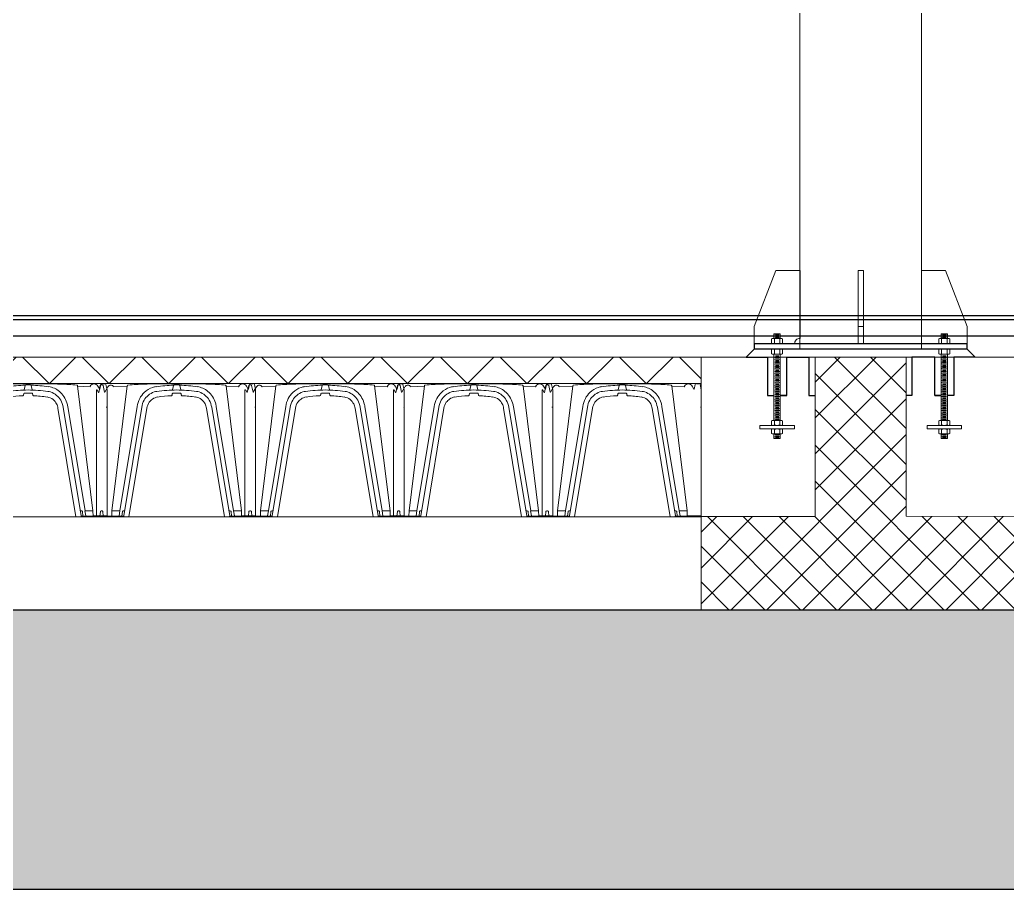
# Model space of a CAD drawing. Header units: millimetres. Extents: x -6949 to 549764, y -83146 to 127128.
# Drawn here: x 170963 to 174676, y 60513 to 63781 of the extents above; entities that cross this region are included whole.
import ezdxf

# ---------------------------------------------------------------- set-up
doc = ezdxf.new("R2010")
doc.units = ezdxf.units.MM
for name, color, linetype, lineweight in [('bulloni', 5, 'Continuous', 9), ('fonda', 7, 'Continuous', 18), ('iglù', 252, 'Continuous', 9), ('piastra', 6, 'Continuous', 18), ('S-BEAM', 5, 'Continuous', 18), ('S-COLS', 7, 'Continuous', 18), ('S20', 7, 'Continuous', 25), ('solaio2', 7, 'Continuous', 9)]:
    doc.layers.add(name, color=color, linetype=linetype, lineweight=lineweight)

# ---------------------------------------------------------------- blocks, each defined once
blk = doc.blocks.new('*U332')
at = {"layer": 'bulloni'}
for p, q in [((-8.7, -0.3), (8.7, 0.7)), ((-6.7, 6.9), (6.7, 6.2)), ((-6.7, 3.2), (6.7, 3.9)), ((-8.7, -6.9), (8.7, -6)), ((-6.7, -3.5), (6.7, -2.8))]:
    blk.add_line(p, q, dxfattribs=at)
blk = doc.blocks.new('*U333')
at = {"color": 0, "linetype": 'ByBlock', "lineweight": -2, "transparency": 16777216}
for p in [(0, 227.5), (0, 210), (0, 192.5), (0, 175), (0, 157.5), (0, 140), (0, 122.5), (0, 105), (0, 87.5), (0, 70), (0, 52.5), (0, 35), (0, 17.5), (0, 0)]:
    blk.add_blockref('*U332', p, dxfattribs=at)
blk = doc.blocks.new('*U330')
at = {"layer": 'bulloni'}
for p, q in [((-8.7, -0.3), (8.7, 0.7)), ((-6.7, 6.9), (6.7, 6.2)), ((-6.7, 3.2), (6.7, 3.9)), ((-8.7, -6.9), (8.7, -6)), ((-6.7, -3.5), (6.7, -2.8))]:
    blk.add_line(p, q, dxfattribs=at)
blk = doc.blocks.new('*U331')
at = {"color": 0, "linetype": 'ByBlock', "lineweight": -2, "transparency": 16777216}
for p in [(0, 227.5), (0, 210), (0, 192.5), (0, 175), (0, 157.5), (0, 140), (0, 122.5), (0, 105), (0, 87.5), (0, 70), (0, 52.5), (0, 35), (0, 17.5), (0, 0)]:
    blk.add_blockref('*U330', p, dxfattribs=at)
blk = doc.blocks.new('solido h 50')
at = {"linetype": 'Continuous'}
for p, q in [((107.6, 927.3), (108.9, 933.3)), ((107.6, 927.3), (107.6, 927.3)), ((107.6, 927.2), (107.6, 927.3)), ((107.6, 927.2), (107.6, 927.2)), ((107.6, 925.6), (107.6, 927.2)), ((110.2, 934.3), (113.1, 934.3)), ((115.6, 928.1), (114.5, 933.3)), ((117.8, 931.5), (115.8, 928.1)), ((140.9, 931.9), (123.5, 790.9)), ((126.8, 930.8), (126.5, 931.3)), ((140.8, 931.6), (126.8, 930.8)), ((140.9, 931.9), (140.9, 931.9)), ((140.9, 931.9), (140.9, 931.9)), ((140.9, 931.9), (140.9, 931.9)), ((140.9, 931.9), (140.9, 931.9)), ((141.6, 932.6), (141.6, 932.6)), ((150.4, 933.4), (150.3, 933.4)), ((174.8, 934.2), (174.6, 934.2)), ((177, 934.2), (174.7, 934.2)), ((176.1, 934.2), (174.8, 934.2)), ((177, 934.2), (176.1, 934.2)), ((177.3, 934.2), (177, 934.2)), ((177.3, 934.2), (177.3, 934.2)), ((177.3, 934.2), (177.3, 934.2)), ((177.9, 934.2), (177.3, 934.2)), ((177.9, 934.2), (177.3, 934.2)), ((177.9, 934.2), (177.9, 934.2)), ((179, 934.2), (177.9, 934.2)), ((206.9, 934.3), (186.3, 934.3)), ((186.3, 934.3), (206.9, 934.3)), ((191.9, 927.2), (193, 932.3)), ((200, 934.3), (193.2, 934.3)), ((193.2, 934.3), (193.2, 934.3)), ((199.3, 933), (193.9, 933)), ((200, 934.3), (200, 934.3)), ((200.1, 932.3), (201.2, 927.2)), ((242.8, 933.4), (242.8, 933.4)), ((251.6, 932.6), (251.6, 932.6)), ((252.3, 931.9), (252.3, 931.9)), ((252.3, 931.9), (252.3, 931.9)), ((252.3, 931.9), (252.3, 931.9)), ((252.3, 931.9), (252.3, 931.9)), ((252.3, 931.9), (269.6, 790.9)), ((267.8, 930.7), (252.3, 931.6)), ((277.7, 924.7), (274.2, 930.9)), ((277.7, 924.7), (277.7, 924.7)), ((278, 924.7), (279.6, 932.3)), ((278, 924.7), (278, 924.7)), ((278, 924.7), (278, 924.7)), ((278, 924.7), (278, 924.7)), ((280.5, 933), (281.9, 933)), ((282.8, 932.3), (284.5, 924.3)), ((284.5, 924.3), (284.5, 924.4)), ((284.5, 924.4), (284.5, 924.4)), ((286.3, 927.1), (284.7, 924.3)), ((287.1, 927.3), (286.6, 927.3)), ((287.1, 927.3), (287.1, 927.3)), ((287.1, 784.3), (287.1, 927.3)), ((190.6, 920.7), (190.6, 920.7)), ((190.6, 920.7), (190.7, 920.7)), ((190.6, 920.7), (190.7, 920.7)), ((190.6, 920.7), (190.6, 920.7)), ((191.4, 921.8), (191.3, 921.3)), ((191.3, 921.3), (191.3, 921.3)), ((191.3, 921.3), (191.3, 921.3)), ((191.6, 922.7), (191.4, 921.9)), ((191.4, 921.9), (191.4, 921.8)), ((191.6, 922.9), (191.6, 922.9)), ((191.6, 922.9), (191.6, 922.7)), ((191.6, 922.9), (191.6, 922.9)), ((192.2, 923.6), (192.2, 923.6)), ((201.5, 922.9), (201.5, 922.9)), ((201.6, 922.7), (201.5, 922.9)), ((201.5, 922.9), (201.5, 922.9)), ((201.7, 921.9), (201.6, 922.7)), ((201.8, 921.6), (201.7, 921.9)), ((201.9, 921.3), (201.8, 921.6)), ((201.9, 921.3), (201.9, 921.3)), ((201.9, 921.3), (201.9, 921.3)), ((202.5, 920.7), (202.6, 920.7)), ((202.6, 920.7), (202.9, 920.7)), ((202.9, 920.7), (202.6, 920.7)), ((284.8, 924.3), (284.7, 924.3)), ((107.6, 785.4), (107.6, 907.8)), ((151.9, 908.6), (132.4, 790.9)), ((136.8, 785.3), (157.1, 907.8)), ((163, 906.8), (142.7, 784.3)), ((142.7, 784.3), (163, 906.8)), ((151.9, 908.6), (151.9, 908.6)), ((163, 906.8), (163, 906.8)), ((163, 906.8), (163, 906.8)), ((230.2, 906.8), (230.2, 906.8)), ((250.4, 784.3), (230.2, 906.8)), ((230.2, 906.8), (230.2, 906.8)), ((230.2, 906.8), (250.4, 784.3)), ((256.3, 785.3), (236, 907.8)), ((241.2, 908.6), (241.2, 908.6)), ((260.7, 790.9), (241.2, 908.6)), ((123.5, 790.9), (123.4, 784.9)), ((124.4, 790.9), (123.5, 790.9)), ((124.4, 790.9), (132.5, 790.9)), ((131.5, 785.3), (132.5, 790.9)), ((137.3, 790.9), (136.2, 790.9)), ((255.9, 790.9), (256.9, 790.9)), ((268.7, 790.9), (260.7, 790.9)), ((261.6, 785.3), (260.7, 790.9)), ((268.7, 790.9), (269.6, 790.9)), ((269.6, 790.9), (269.7, 784.9)), ((281.8, 790.9), (280.8, 790.9)), ((107.6, 785.4), (108.2, 785.4)), ((107.6, 784.9), (107.6, 785.4)), ((108.2, 784.9), (107.6, 784.9)), ((107.6, 784.9), (107.6, 784.9)), ((108.2, 785.4), (108.6, 785.4)), ((108.5, 784.9), (108.2, 784.9)), ((108.5, 784.9), (109.7, 784.9)), ((109.8, 785.4), (108.6, 785.4)), ((112.7, 784.9), (109.7, 784.9)), ((109.8, 785.4), (112.2, 785.4)), ((113.5, 785.4), (112.2, 785.4)), ((113.9, 784.9), (112.7, 784.9)), ((112.8, 784.3), (112.7, 784.9)), ((112.8, 784.3), (114, 784.3)), ((114, 785.4), (113.5, 785.4)), ((113.9, 784.9), (130.1, 784.9)), ((114, 784.3), (113.9, 784.9)), ((123.5, 785.4), (114, 785.4)), ((114, 784.3), (130.1, 784.3)), ((130.1, 784.9), (136.4, 784.9)), ((136.8, 784.3), (130.1, 784.3)), ((135.3, 790.1), (134.9, 785)), ((136.8, 785.1), (136.8, 784.3)), ((141.1, 784.3), (136.8, 784.3)), ((141.1, 784.3), (142.7, 784.3)), ((252.1, 784.3), (250.4, 784.3)), ((256.5, 784.3), (252.1, 784.3)), ((256.3, 785.3), (256.4, 784.9)), ((256.8, 784.9), (256.4, 784.9)), ((256.4, 784.9), (256.5, 784.3)), ((256.5, 784.3), (256.9, 784.3)), ((287.1, 784.9), (256.8, 784.9)), ((256.8, 784.9), (256.8, 784.9)), ((256.9, 784.3), (256.9, 784.3)), ((263.1, 784.3), (256.9, 784.3)), ((258.3, 785), (257.8, 790.1)), ((279.3, 784.3), (263.1, 784.3)), ((279.3, 784.3), (280.5, 784.3)), ((279.9, 790.1), (279.5, 785)), ((286.7, 784.3), (280.5, 784.3)), ((283.2, 785), (282.7, 790.1)), ((287.1, 784.3), (286.7, 784.3))]:
    blk.add_line(p, q, dxfattribs=at)
for points in [[(173.4, 931, 0.136663), (161.4, 925.6, 0.075513), (156.2, 919.8, 0.069948), (152.9, 912.6, 0.0344), (151.9, 908.6)], [(157.1, 907.8, -0.089518), (159.9, 915.6, -0.08462), (164.5, 921.1, -0.102034), (171.3, 925, -0.039458), (174.2, 925.6)], [(236, 907.8, 0.089518), (233.3, 915.6, 0.08462), (228.7, 921.1, 0.102034), (221.9, 925, 0.039458), (219, 925.6)], [(241.2, 908.6, 0.07966), (238.3, 917.5, 0.08148), (233.1, 924.4, 0.113923), (223.6, 930.1, 0.040821), (219.8, 931)], [(175.1, 919.3, 0.133193), (168.5, 916.4, 0.106303), (164.5, 911.4, 0.076859), (163, 906.8)], [(191.6, 922.9, -0.162784), (192, 923.5, -0.095787), (192.2, 923.6)], [(201, 923.6, -0.128744), (201.2, 923.4, -0.135765), (201.5, 922.9)], [(218, 919.3, -0.115244), (223.8, 917, -0.089496), (227.6, 913.3, -0.111107), (230.2, 906.8)]]:
    blk.add_lwpolyline(points, format="xyb", dxfattribs=at)
for centre, radius, start, end in [((-10694, 899.6), 10801.6, 0.04323, 0.13798), ((110.2, 933), 1.35, 90, 168), ((113.1, 933), 1.35, 12, 90), ((115.7, 928.1), 0.159, 213.856, 328.0392), ((122.1, 929.1), 4.95, 27, 150), ((141.6, 931.9), 0.75, 91.9179, 173.9883), ((141.6, 931.8), 0.75, 91.9181, 173.9882), ((167.2, 680.5), 253.4, 91.6199, 95.8125), ((188.6, 116.1), 818.2, 90.9842, 92.0008), ((196.6, 773.8), 158.8, 91.2231, 98.3969), ((196.6, 773.8), 153.4, 89.9999, 98.3968), ((196.6, -692.2), 1626.5, 90.3633, 90.6196), ((186.3, 932.8), 1.5, 90, 90.3633), ((193.2, 933), 1.35, 90, 98.8655), ((193.9, 932.1), 0.9, 90, 168), ((196.6, 773.8), 153.4, 81.6032, 90.0001), ((199.3, 932.1), 0.9, 12, 90), ((200, 933), 1.35, 81.1345, 90), ((196.6, 773.8), 158.8, 81.6031, 88.7768), ((203.8, 90.8), 843.5, 88.01, 89.7898), ((225.9, 680.5), 253.4, 84.1906, 88.3832), ((251.6, 931.9), 0.75, 6.0149, 88.0851), ((251.6, 931.9), 0.75, 6.0148, 88.0852), ((271, 929.1), 3.6, 30, 152.9143), ((277.8, 924.8), 0.15, 213.9796, 339.3171), ((280.5, 932.1), 0.9, 90, 168), ((281.9, 932.1), 0.9, 12, 90), ((286.6, 927), 0.3, 90.0075, 149.9931), ((196.6, 773.8), 147, 92.3342, 98.3969), ((196.6, 773.8), 147, 92.3339, 98.3969), ((190.6, 921.5), 0.75, 276.8301, 347.6969), ((190.6, 921.5), 0.75, 276.7973, 347.7432), ((196.3, 767.4), 156.2, 89.9081, 91.5201), ((196.8, 763.3), 160.4, 88.5128, 90.0819), ((202.6, 921.5), 0.75, 192.2309, 262.2068), ((202.6, 921.5), 0.751, 192.2044, 262.2384), ((196.6, 773.8), 147, 81.6031, 87.5469), ((196.6, 773.8), 147, 81.6031, 87.5469), ((284.6, 924.4), 0.15, 200.4704, 330.0115), ((284.6, 924.4), 0.15, 192.0138, 329.9989), ((108.2, 906.6), 1.17, 78.7223, 91.1428), ((136.2, 790), 0.9, 90, 175), ((137.3, 790), 0.9, 56.716, 90), ((255.9, 790), 0.9, 90, 123.284), ((256.9, 790), 0.9, 5, 90), ((280.8, 790), 0.9, 90, 175), ((281.8, 790), 0.9, 5, 90), ((131.1, 785.3), 0.452, 269.7718, 350.4703), ((134.8, 785), 0.15, 270, 355), ((136.4, 785.3), 0.45, 270, 324.2654), ((136.4, 785.3), 0.45, 324.2654, 350.6), ((258.4, 785), 0.15, 185, 270), ((262.1, 785.3), 0.452, 189.5297, 270.2282), ((279.3, 785), 0.15, 270, 355), ((283.3, 785), 0.15, 185, 270)]:
    blk.add_arc(centre, radius, start, end, dxfattribs=at)
blk = doc.blocks.new('*U335')
at = {"layer": 'iglù', "linetype": 'Continuous', "xscale": -3.333639676299367, "yscale": 3.333639676299367, "zscale": 3.333639676299367}
blk.add_blockref('solido h 50', (658, -2864.7), dxfattribs=at)
blk = doc.blocks.new('*U336')
at = {"layer": 'S-BEAM', "color": 0, "linetype": 'ByBlock', "lineweight": -2, "transparency": 16777216}
for p in [(4468, 0), (5026.5, 0), (5585, 0), (6143.5, 0), (6702, 0)]:
    blk.add_blockref('*U335', p, dxfattribs=at)

msp = doc.modelspace()

# ---------------------------------------------------------------- hatches: boundary and pattern name
h = msp.add_hatch()
h.set_pattern_fill('EARTH', color=23, scale=41, angle=57)
h.set_pattern_definition([(57, (-50085.68, 0), (-76.5511, 360.14466), [260.35, -260.35]), (57, (-50167.56, 53.17), (-76.5511, 360.14466), [260.35, -260.35]), (57, (-50249.44, 106.35), (-76.5511, 360.14466), [260.35, -260.35]), (147, (-50259, 151.37), (-360.14466, -76.5511), [260.35, -260.35]), (147, (-50205.83, 233.25), (-360.14466, -76.5511), [260.35, -260.35]), (147, (-50152.66, 315.13), (-360.14466, -76.5511), [260.35, -260.35])])
h.paths.add_polyline_path([(202224.8, 62513), (201224.8, 62513), (201224.8, 61563.4), (164024.8, 61563.4), (164024.8, 62513.4), (163024.8, 62513.4), (163024.8, 60513.4), (201224.8, 60513.4), (202224.8, 60513.4)])
at = {"layer": 'fonda'}
h = msp.add_hatch(dxfattribs=at)
h.set_pattern_fill('ANSI37', color=256, scale=30)
h.paths.add_polyline_path([(174721.8, 61913.7), (174295.7, 61914.9), (174295.7, 62513.4), (173953.9, 62513.4), (173953.9, 61914), (173524.8, 61914), (173524.8, 61913.4), (173524.8, 61563.9), (174720.9, 61563.9)])
at = {"layer": 'S-BEAM', "true_color": 0xc7c8ca}
h = msp.add_hatch(dxfattribs=at)
h.set_pattern_fill('ANSI37', color=9, scale=50)
h.paths.add_polyline_path([(173524.8, 62513.4), (166224.8, 62513.4), (166224.8, 62413.4), (173524.8, 62413.4)])

# ---------------------------------------------------------------- linework, layer by layer
for points in [[(173896.4, 62838.9), (173896.4, 62583.4)], [(165024.8, 62513.4), (165024.8, 62593.4), (200221.8, 62593.4)], [(174524.8, 62543.4), (174524.8, 62563.4), (173724.8, 62563.4), (173724.8, 62543.4)], [(173876.4, 62563.4), (173724.8, 62563.4)], [(174524.8, 62543.4), (173724.8, 62543.4)], [(164024.8, 62513.4), (163024.8, 62513.4), (163024.8, 60513.4), (201224.8, 60513.4), (202224.8, 60513.4), (202224.8, 62513), (201221.8, 62513)], [(164024.8, 62513.4), (164024.8, 61563.4), (201224.8, 61563.4), (201224.8, 62513)]]:
    msp.add_lwpolyline(points)
msp.add_lwpolyline([(165024.8, 62669.8), (200221.8, 62669.8), (200221.8, 62653.4), (165024.8, 62653.4)], close=True)
at = {"layer": 'bulloni'}
for p, q in [((173799.9, 62600.1), (173798.6, 62598.8)), ((173798.6, 62598.8), (173798.6, 62583.4)), ((173822.6, 62598.8), (173798.6, 62598.8)), ((173821.2, 62600.1), (173799.9, 62600.1)), ((173822.6, 62598.8), (173821.2, 62600.1)), ((173822.6, 62598.8), (173822.6, 62583.4)), ((174427.1, 62598.8), (174428.4, 62600.1)), ((174427.1, 62598.8), (174427.1, 62583.4)), ((174427.1, 62598.8), (174451.1, 62598.8)), ((174428.4, 62600.1), (174449.7, 62600.1)), ((174449.7, 62600.1), (174451.1, 62598.8)), ((174451.1, 62598.8), (174451.1, 62583.4)), ((173792.3, 62583.4), (173789.8, 62581.7)), ((173789.8, 62566.1), (173789.8, 62581.7)), ((173792.3, 62564.4), (173789.8, 62566.1)), ((173828.8, 62583.4), (173792.3, 62583.4)), ((173828.8, 62564.4), (173792.3, 62564.4)), ((173822.6, 62563.4), (173798.6, 62563.4)), ((173800.2, 62581.7), (173800.2, 62566.1)), ((173801.9, 62592.7), (173819.2, 62591.7)), ((173801.9, 62586), (173819.2, 62585)), ((173803.9, 62595.9), (173817.2, 62595.1)), ((173803.9, 62589.2), (173817.2, 62588.5)), ((173820.9, 62566.1), (173820.9, 62581.7)), ((173828.8, 62583.4), (173831.3, 62581.7)), ((173828.8, 62564.4), (173831.3, 62566.1)), ((173831.3, 62566.1), (173831.3, 62581.7)), ((174420.8, 62583.4), (174418.3, 62581.7)), ((174418.3, 62566.1), (174418.3, 62581.7)), ((174420.8, 62564.4), (174418.3, 62566.1)), ((174420.8, 62583.4), (174457.3, 62583.4)), ((174420.8, 62564.4), (174457.3, 62564.4)), ((174427.1, 62563.4), (174451.1, 62563.4)), ((174428.7, 62566.1), (174428.7, 62581.7)), ((174447.7, 62592.7), (174430.4, 62591.7)), ((174447.7, 62586), (174430.4, 62585)), ((174445.7, 62595.9), (174432.4, 62595.1)), ((174445.7, 62589.2), (174432.4, 62588.5)), ((174449.4, 62581.7), (174449.4, 62566.1)), ((174457.3, 62583.4), (174459.8, 62581.7)), ((174457.3, 62564.4), (174459.8, 62566.1)), ((174459.8, 62566.1), (174459.8, 62581.7)), ((173792.3, 62543.4), (173789.8, 62541.7)), ((173789.8, 62541.7), (173789.8, 62526.1)), ((173792.3, 62524.4), (173789.8, 62526.1)), ((173828.8, 62543.4), (173792.3, 62543.4)), ((173828.8, 62524.4), (173792.3, 62524.4)), ((173798.6, 62524.4), (173798.6, 62275.4)), ((173800.2, 62526.1), (173800.2, 62541.7)), ((173820.9, 62541.7), (173820.9, 62526.1)), ((173822.6, 62275.4), (173822.6, 62524.4)), ((173828.8, 62543.4), (173831.3, 62541.7)), ((173828.8, 62524.4), (173831.3, 62526.1)), ((173831.3, 62541.7), (173831.3, 62526.1)), ((174420.8, 62543.4), (174418.3, 62541.7)), ((174418.3, 62541.7), (174418.3, 62526.1)), ((174420.8, 62524.4), (174418.3, 62526.1)), ((174457.3, 62543.4), (174420.8, 62543.4)), ((174457.3, 62524.4), (174420.8, 62524.4)), ((174427.1, 62275.4), (174427.1, 62524.4)), ((174428.7, 62526.1), (174428.7, 62541.7)), ((174449.4, 62541.7), (174449.4, 62526.1)), ((174451.1, 62524.4), (174451.1, 62275.4)), ((174457.3, 62543.4), (174459.8, 62541.7)), ((174457.3, 62524.4), (174459.8, 62526.1)), ((174459.8, 62541.7), (174459.8, 62526.1)), ((173792.3, 62275.4), (173789.8, 62273.7)), ((173789.8, 62273.7), (173789.8, 62258.1)), ((173828.8, 62275.4), (173792.3, 62275.4)), ((173800.2, 62258.1), (173800.2, 62273.7)), ((173820.9, 62273.7), (173820.9, 62258.1)), ((173828.8, 62275.4), (173831.3, 62273.7)), ((173831.3, 62273.7), (173831.3, 62258.1)), ((174420.8, 62275.4), (174418.3, 62273.7)), ((174418.3, 62273.7), (174418.3, 62258.1)), ((174420.8, 62275.4), (174457.3, 62275.4)), ((174428.7, 62273.7), (174428.7, 62258.1)), ((174449.4, 62258.1), (174449.4, 62273.7)), ((174457.3, 62275.4), (174459.8, 62273.7)), ((174459.8, 62273.7), (174459.8, 62258.1)), ((173792.3, 62256.4), (173789.8, 62258.1)), ((173792.3, 62243.4), (173789.8, 62241.7)), ((173789.8, 62241.7), (173789.8, 62226.1)), ((173792.3, 62224.4), (173789.8, 62226.1)), ((173828.8, 62256.4), (173792.3, 62256.4)), ((173828.8, 62243.4), (173792.3, 62243.4)), ((173800.2, 62226.1), (173800.2, 62241.7)), ((173820.9, 62241.7), (173820.9, 62226.1)), ((173828.8, 62256.4), (173831.3, 62258.1)), ((173828.8, 62243.4), (173831.3, 62241.7)), ((173828.8, 62224.4), (173831.3, 62226.1)), ((173831.3, 62241.7), (173831.3, 62226.1)), ((174420.8, 62256.4), (174418.3, 62258.1)), ((174420.8, 62243.4), (174418.3, 62241.7)), ((174418.3, 62241.7), (174418.3, 62226.1)), ((174420.8, 62224.4), (174418.3, 62226.1)), ((174420.8, 62256.4), (174457.3, 62256.4)), ((174420.8, 62243.4), (174457.3, 62243.4)), ((174428.7, 62241.7), (174428.7, 62226.1)), ((174449.4, 62226.1), (174449.4, 62241.7)), ((174457.3, 62256.4), (174459.8, 62258.1)), ((174457.3, 62243.4), (174459.8, 62241.7)), ((174457.3, 62224.4), (174459.8, 62226.1)), ((174459.8, 62241.7), (174459.8, 62226.1)), ((173828.8, 62224.4), (173792.3, 62224.4)), ((173798.6, 62209.1), (173798.6, 62224.4)), ((173799.9, 62207.7), (173798.6, 62209.1)), ((173822.6, 62209.1), (173798.6, 62209.1)), ((173821.2, 62207.7), (173799.9, 62207.7)), ((173801.9, 62221.9), (173819.2, 62222.8)), ((173801.9, 62215.2), (173819.2, 62216.2)), ((173803.9, 62218.6), (173817.2, 62219.4)), ((173803.9, 62212), (173817.2, 62212.7)), ((173822.6, 62209.1), (173821.2, 62207.7)), ((173822.6, 62209.1), (173822.6, 62224.4)), ((174420.8, 62224.4), (174457.3, 62224.4)), ((174427.1, 62209.1), (174427.1, 62224.4)), ((174427.1, 62209.1), (174428.4, 62207.7)), ((174427.1, 62209.1), (174451.1, 62209.1)), ((174428.4, 62207.7), (174449.7, 62207.7)), ((174447.7, 62221.9), (174430.4, 62222.8)), ((174447.7, 62215.2), (174430.4, 62216.2)), ((174445.7, 62218.6), (174432.4, 62219.4)), ((174445.7, 62212), (174432.4, 62212.7)), ((174449.7, 62207.7), (174451.1, 62209.1)), ((174451.1, 62209.1), (174451.1, 62224.4))]:
    msp.add_line(p, q, dxfattribs=at)
for points in [[(173745.6, 62256.4), (173875.6, 62256.4), (173875.6, 62243.4), (173745.6, 62243.4), (173745.6, 62256.4)], [(174504.1, 62256.4), (174374.1, 62256.4), (174374.1, 62243.4), (174504.1, 62243.4), (174504.1, 62256.4)]]:
    msp.add_lwpolyline(points, dxfattribs=at)
for centre, radius, start, end in [((173795, 62574.5), 8.9, 54.2621, 125.7379), ((173795, 62573.3), 8.9, 234.2621, 305.7379), ((173810.6, 62550.3), 33.1, 71.6858, 108.3142), ((173810.6, 62597.5), 33.1, 251.6858, 288.3142), ((173826.1, 62574.5), 8.9, 54.2621, 125.7379), ((173826.1, 62573.3), 8.9, 234.2621, 305.7379), ((174423.5, 62574.5), 8.9, 54.2621, 125.7379), ((174423.5, 62573.3), 8.9, 234.2621, 305.7379), ((174439.1, 62550.3), 33.1, 71.6858, 108.3142), ((174439.1, 62597.5), 33.1, 251.6858, 288.3142), ((174454.6, 62574.5), 8.9, 54.2621, 125.7379), ((174454.6, 62573.3), 8.9, 234.2621, 305.7379), ((173795, 62534.5), 8.9, 54.2621, 125.7379), ((173795, 62533.3), 8.9, 234.2621, 305.7379), ((173810.6, 62510.3), 33.1, 71.6858, 108.3142), ((173810.6, 62557.5), 33.1, 251.6858, 288.3142), ((173826.1, 62534.5), 8.9, 54.2621, 125.7379), ((173826.1, 62533.3), 8.9, 234.2621, 305.7379), ((174423.5, 62534.5), 8.9, 54.2621, 125.7379), ((174423.5, 62533.3), 8.9, 234.2621, 305.7379), ((174439.1, 62510.3), 33.1, 71.6858, 108.3142), ((174439.1, 62557.5), 33.1, 251.6858, 288.3142), ((174454.6, 62534.5), 8.9, 54.2621, 125.7379), ((174454.6, 62533.3), 8.9, 234.2621, 305.7379), ((173795, 62266.5), 8.9, 54.2621, 125.7379), ((173810.6, 62242.3), 33.1, 71.6858, 108.3142), ((173826.1, 62266.5), 8.9, 54.2621, 125.7379), ((174423.5, 62266.5), 8.9, 54.2621, 125.7379), ((174439.1, 62242.3), 33.1, 71.6858, 108.3142), ((174454.6, 62266.5), 8.9, 54.2621, 125.7379), ((173795, 62265.3), 8.9, 234.2621, 305.7379), ((173795, 62234.5), 8.9, 54.2621, 125.7379), ((173795, 62233.3), 8.9, 234.2621, 305.7379), ((173810.6, 62289.5), 33.1, 251.6858, 288.3142), ((173810.6, 62210.3), 33.1, 71.6858, 108.3142), ((173810.6, 62257.5), 33.1, 251.6858, 288.3142), ((173826.1, 62265.3), 8.9, 234.2621, 305.7379), ((173826.1, 62234.5), 8.9, 54.2621, 125.7379), ((173826.1, 62233.3), 8.9, 234.2621, 305.7379), ((174423.5, 62265.3), 8.9, 234.2621, 305.7379), ((174423.5, 62234.5), 8.9, 54.2621, 125.7379), ((174423.5, 62233.3), 8.9, 234.2621, 305.7379), ((174439.1, 62289.5), 33.1, 251.6858, 288.3142), ((174439.1, 62210.3), 33.1, 71.6858, 108.3142), ((174439.1, 62257.5), 33.1, 251.6858, 288.3142), ((174454.6, 62265.3), 8.9, 234.2621, 305.7379), ((174454.6, 62234.5), 8.9, 54.2621, 125.7379), ((174454.6, 62233.3), 8.9, 234.2621, 305.7379)]:
    msp.add_arc(centre, radius, start, end, dxfattribs=at)
at = {"layer": 'fonda'}
for points in [[(173524.8, 61914), (173524.8, 61914), (173524.8, 62513.4), (174724.8, 62513.4), (174724.7, 61913.4), (174721.8, 61913.4)], [(200159.3, 61913.4), (201224.8, 61913.4), (201224.8, 61563.4), (164024.8, 61563.4), (164024.8, 61913.4), (165024.8, 61913.4)], [(166221.8, 61913.4), (173524.8, 61913.4)]]:
    msp.add_lwpolyline(points, dxfattribs=at)
msp.add_lwpolyline([(173953.9, 61914), (173953.9, 62513.4), (174295.7, 62513.4), (174295.7, 61914.9), (174721.8, 61913.7), (174720.9, 61563.9), (173524.8, 61563.9), (173524.8, 61914)], close=True, dxfattribs=at)
at = {"layer": 'piastra'}
msp.add_lwpolyline([(173896.3, 62838.9), (173805.6, 62838.9), (173724.7, 62628.4), (173724.7, 62563.4), (173876.3, 62563.4, -0.416074), (173896.3, 62583.4)], format="xyb", close=True, dxfattribs=at)
msp.add_lwpolyline([(174114.8, 62838.9), (174134.8, 62838.9), (174134.8, 62563.4), (174114.8, 62563.4)], close=True, dxfattribs=at)
for points in [[(174524.8, 62563.4), (174524.8, 62628.4), (174444, 62838.9), (174353.2, 62838.9)], [(174114.8, 62628.4), (174134.8, 62628.4)], [(173724.8, 62543.4), (173724.8, 62563.4), (174524.8, 62563.4), (174524.8, 62543.4)], [(173724.8, 62543.4), (174524.8, 62543.4)]]:
    msp.add_lwpolyline(points, dxfattribs=at)
at = {"layer": 'S-COLS'}
msp.add_lwpolyline([(173896.3, 74526.2), (174353.3, 74526.2), (174353.3, 62543.4), (173896.3, 62543.4)], close=True, dxfattribs=at)
at = {"layer": 'S20'}
for points in [[(173724.8, 62543.4), (173694.8, 62513.4), (173694.8, 62513.4), (173694.8, 62513.4), (173774.6, 62513.4), (173774.6, 62368.7), (173798.6, 62368.7)], [(174524.8, 62543.4), (174554.8, 62513.4), (174554.8, 62513.4), (174554.8, 62513.4), (174475.1, 62513.4), (174475.1, 62368.7), (174451.1, 62368.7)], [(173846.6, 62369.4), (173846.6, 62513.4), (173846.6, 62513.4), (173930.1, 62513.4), (173930.1, 62369.4), (173953.9, 62369.4)], [(174403.1, 62369.4), (174403.1, 62513.4), (174403.1, 62513.4), (174316.6, 62513.4), (174316.6, 62369.4), (174295.7, 62369.4)]]:
    msp.add_lwpolyline(points, dxfattribs=at)
for points in [[(173846.6, 62369.4), (173822.6, 62369.4)], [(174403.1, 62369.4), (174427.1, 62369.4)]]:
    msp.add_lwpolyline(points, close=True, dxfattribs=at)
at = {"layer": 'solaio2'}
for points in [[(166224.8, 62513.4), (173524.8, 62513.4)], [(166224.8, 62413.4), (173524.8, 62413.4)]]:
    msp.add_lwpolyline(points, dxfattribs=at)

# ---------------------------------------------------------------- block references
msp.add_blockref('*U331', (173810.6, 62284))
at = {"xscale": -1}
msp.add_blockref('*U333', (174439.1, 62284), dxfattribs=at)
at = {"layer": 'S-BEAM'}
msp.add_blockref('*U336', (166524, 62163.4), dxfattribs=at)

doc.saveas('drawing.dxf')
